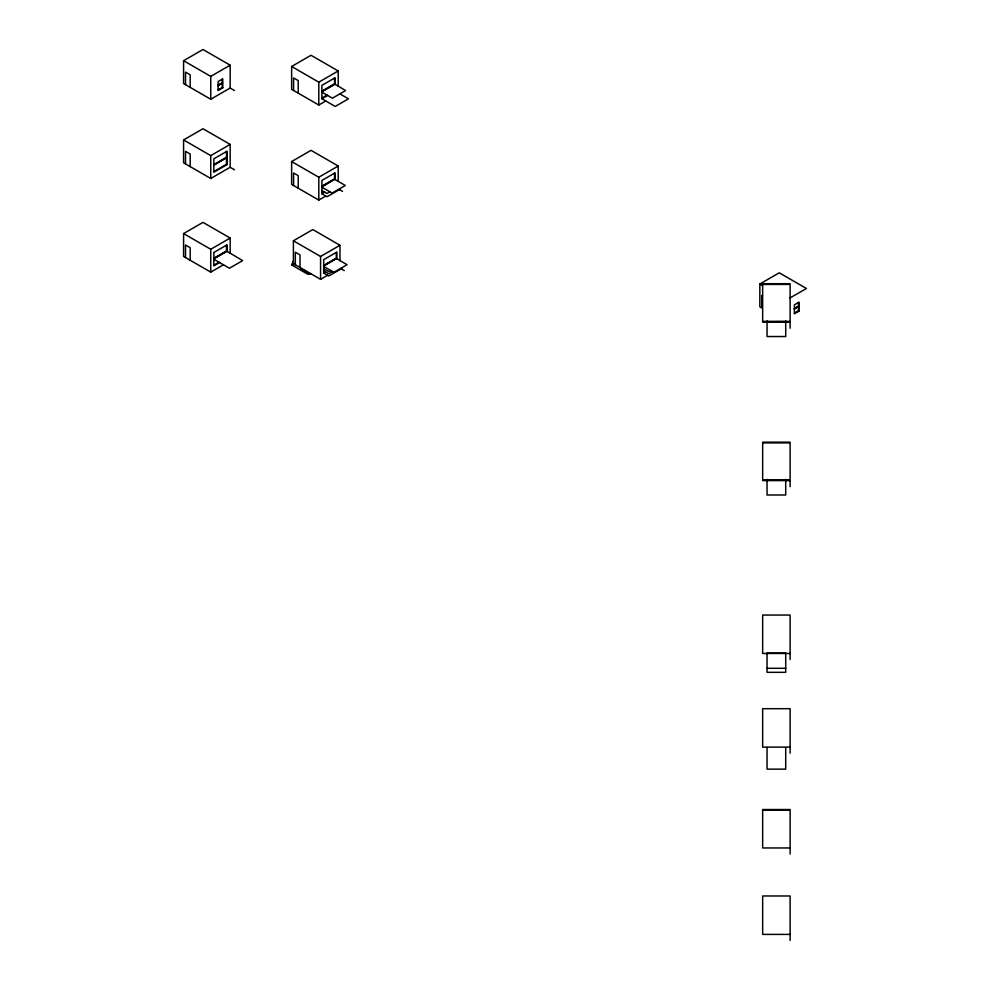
<?xml version="1.0" encoding="UTF-8"?>
<svg xmlns="http://www.w3.org/2000/svg" width="990" height="990" viewBox="0 0 990 990"><rect width="100%" height="100%" fill="white"/><g stroke="black" fill="none" stroke-linecap="round" stroke-linejoin="round"><path stroke-width="1.49" d="M213.852 258.266L226.475 250.977L226.475 245.198M213.852 171.542L226.475 164.253L226.475 157.905M213.852 164.625L226.475 157.336L226.475 151.544M321.899 186.231L334.521 178.955L334.521 173.163M321.899 91.167L334.521 83.878L334.521 78.086M323.68 265.469L336.291 258.192L336.291 252.401M310.934 273.76L307.791 274.242L291.629 264.912L293.411 261.088M183.583 60.699L202.987 49.5L230.163 65.192L230.163 88.048L210.746 99.248L183.583 83.556L183.583 60.699L210.746 76.391L210.746 99.248M210.746 76.391L230.163 65.192M218.122 85.128L222.206 82.776L222.206 79.188M218.122 85.462L222.49 82.95L218.122 85.684M218.122 89.83L222.206 87.479L222.206 83.333M222.787 87.813L218.122 90.511L218.122 81.539L222.787 78.853L222.787 87.813L222.206 87.479M325.784 100.992L318.805 105.027L291.629 89.335L291.629 66.478L311.033 55.279L338.209 70.958L338.209 86.316M183.583 139.936L202.987 128.737L230.163 144.416L230.163 167.273L210.746 178.485L183.583 162.793L183.583 139.936L210.746 155.628L210.746 178.485M291.629 66.478L318.805 82.17L338.209 70.958M210.746 155.628L230.163 144.416M321.899 91.501L334.806 84.051L345.584 90.573L332.393 98.196L321.899 92.144M321.899 91.724L334.806 84.274M321.899 98.084L327.046 95.114M335.103 84.521L335.103 77.752L321.899 85.375L321.899 98.752L327.628 95.448M213.852 164.959L226.76 157.509L213.852 165.181M227.056 164.588L213.852 172.21L213.852 158.833L227.056 151.21L227.056 164.588L226.475 164.253M325.784 196.057L318.805 200.091L291.629 184.412L291.629 161.556L311.033 150.344L338.209 166.035L338.209 181.38M223.468 264.788L210.746 272.126L183.583 256.435L183.583 233.578L202.987 222.379L230.163 238.058L230.163 253.415M291.629 161.556L318.805 177.235L338.209 166.035M183.583 233.578L210.746 249.27L230.163 238.058M321.899 186.565L334.806 179.116L321.899 186.801M321.899 193.149L324.188 191.825M339.558 188.781L340.189 189.139L326.997 196.763L321.899 193.817L324.769 192.171M213.852 258.6L226.76 251.151L242.637 260.618L229.433 268.24L213.852 259.244M213.852 258.823L226.76 251.373M329.856 191.8L326.997 193.458L321.899 190.513M213.852 265.184L219 262.214M219.582 262.548L213.852 265.852L213.852 252.475L227.056 244.852L227.056 251.621M327.554 275.294L320.574 279.329L293.411 263.637L293.411 240.78L312.815 229.581L339.978 245.273L339.978 260.618M293.411 240.78L320.574 256.472L339.978 245.273M323.68 265.803L336.588 258.353L323.68 266.025M323.68 272.386L325.017 271.606M341.34 268.005L341.971 268.377L328.767 276L323.68 273.054L325.599 271.941M330.697 270.493L328.767 271.606L323.68 268.661M332.578 271.582L328.767 273.772L323.68 270.839M761.78 295.428L761.78 307.977L759.837 306.863L759.837 284.006L779.254 272.807L806.417 288.486L789.599 298.2M794.388 308.435L798.46 306.083L798.46 302.495M794.388 308.769L798.757 306.244L794.388 308.991M794.388 313.137L798.46 310.786L798.46 306.64M799.041 311.12L794.388 313.805L794.388 304.846L799.041 302.16L799.041 311.12L798.46 310.786M291.629 264.912L294.772 264.429M302.061 268.637L301.084 268.785L309.957 273.908M763.377 284.427L789.377 284.427M763.377 321.404L785.713 321.305M786.32 321.404L789.377 321.404M767.052 321.713L785.713 321.713M790.107 322.121L762.659 322.121L762.659 283.697L790.107 283.697L790.107 328.222M763.377 442.901L789.377 442.901M767.052 479.766L785.713 479.766M763.377 479.865L767.968 479.865M786.32 479.865L789.377 479.865M767.052 480.187L785.713 480.187M790.107 480.596L762.659 480.596L762.659 442.171L790.107 442.171L790.107 486.696M767.052 653.066L785.713 653.066M790.107 653.474L762.659 653.474L762.659 615.05L790.107 615.05L790.107 659.575M767.052 668.299L785.713 668.299M790.107 747.116L762.659 747.116L762.659 708.692L790.107 708.692L790.107 753.217M763.377 810.265L789.377 810.265M790.107 847.96L762.659 847.96L762.659 809.535L790.107 809.535L790.107 854.061M790.107 934.399L762.659 934.399L762.659 895.975L790.107 895.975L790.107 940.5M759.837 284.006L762.436 285.504M339.867 93.877L348.43 98.827L335.239 106.45L321.899 98.752M230.163 88.048L234.469 90.535M334.744 179.376L345.287 185.464L332.096 193.087L321.899 187.209M339.421 189.585L342.515 191.379M230.163 167.273L234.469 169.773M336.513 258.613L347.069 264.701L333.865 272.324L323.68 266.446M341.191 268.822L344.297 270.617M785.713 320.884L785.713 336.526L767.052 336.526L767.052 320.884M785.713 479.358L785.713 495L767.052 495L767.052 479.358M785.713 653.177L785.713 672.334L767.052 672.334L767.052 653.177M785.713 747.623L785.713 769.143L767.052 769.143L767.052 747.623M336.872 258.823L336.872 252.054L323.68 259.677L323.68 273.054M335.103 179.586L335.103 172.829L321.899 180.44L321.899 193.817M320.574 256.472L320.574 279.329M318.805 82.17L318.805 105.027M318.805 177.235L318.805 200.091M300.007 267.449L300.007 254.9L295.342 252.215L295.342 264.763M298.225 93.147L298.225 80.598L293.572 77.913L293.572 90.461M298.225 188.211L298.225 175.663L293.572 172.978L293.572 185.526M210.746 249.27L210.746 272.126M190.179 87.367L190.179 74.819L185.526 72.134L185.526 84.682M190.179 166.605L190.179 154.056L185.526 151.371L185.526 163.919M190.179 260.246L190.179 247.698L185.526 245.013L185.526 257.561"/></g></svg>
